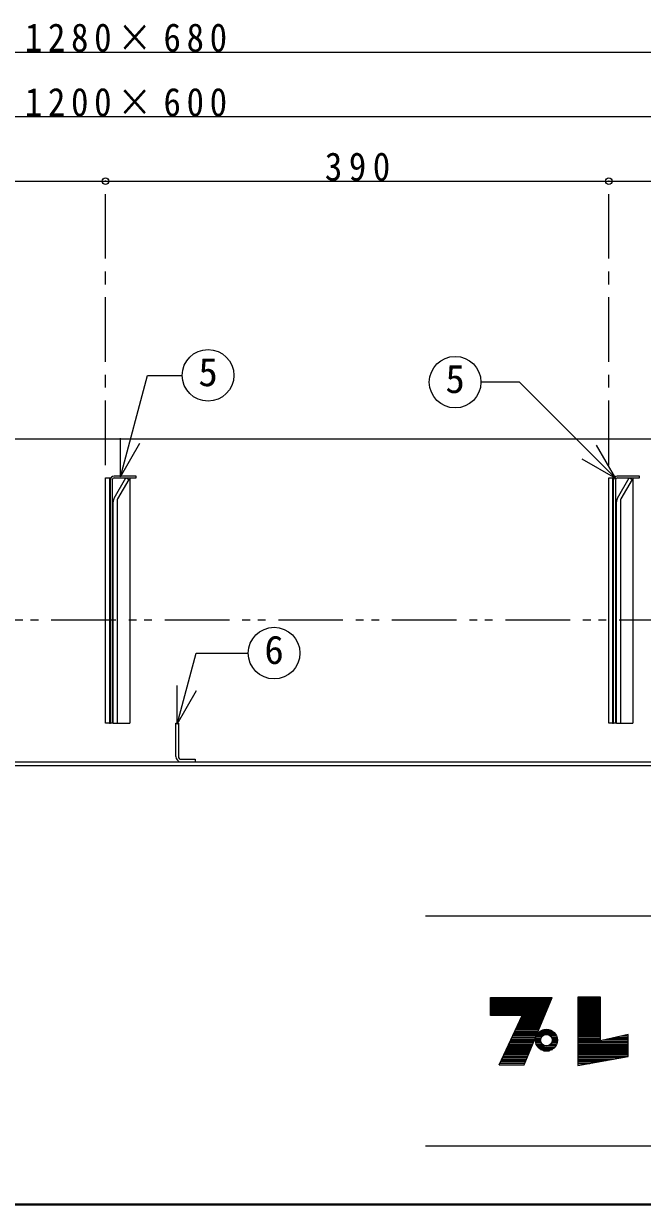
# Model space of a CAD drawing. Units: millimetres at full size, sheet at 1:10; details may follow other scales. Extents: x -2125 to 1925, y -1405 to 1405.
# Drawn here: x -411 to 68, y -1405 to -490 of the extents above; entities that cross this region are included whole.
import ezdxf
from ezdxf.enums import TextEntityAlignment as Align

# ---------------------------------------------------------------- set-up
doc = ezdxf.new("R2010")
doc.units = ezdxf.units.MM
doc.header["$LTSCALE"] = 10
doc.header["$PDMODE"] = 32
doc.header["$PDSIZE"] = 5
doc.linetypes.add('CHAIN1', pattern=[8, 5, -1, 1, -1])
doc.linetypes.add('DOUBLE_CHAIN1', pattern=[8.8, 5, -1, 0.6, -0.6, 0.6, -1])
doc.layers.add('0-A', color=4, linetype='Continuous', lineweight=9)
doc.styles.add('ＭＳ ゴシック', font='')
doc.styles.get('ＭＳ ゴシック').set_extended_font_data('MS Gothic')

msp = doc.modelspace()

# ---------------------------------------------------------------- linework, layer by layer
at = {"layer": '0-A'}
for p, q in [((-972.8, -511.98), (307.2, -511.98)), ((-932.8, -561.98), (267.2, -561.98)), ((-737.8, -611.98), (-347.8, -611.98)), ((-347.8, -611.98), (42.2, -611.98)), ((42.2, -611.98), (267.2, -611.98)), ((273.2, -811.98), (-938.8, -811.98)), ((-344.8, -841.98), (-343.64, -841.98)), ((-329.05, -841.98), (-329.05, -1031.98)), ((45.2, -841.98), (46.36, -841.98)), ((60.95, -841.98), (60.95, -1031.98)), ((-344.8, -1031.98), (-344.05, -1031.98)), ((-341.8, -1031.98), (-342.55, -1031.98)), ((-338.8, -1031.98), (-329.05, -1031.98)), ((45.2, -1031.98), (45.95, -1031.98)), ((48.2, -1031.98), (47.45, -1031.98)), ((51.2, -1031.98), (60.95, -1031.98))]:
    msp.add_line(p, q, dxfattribs=at)
at = {"layer": '0-A', "linetype": 'CHAIN1'}
for p, q in [((-347.8, -831.98), (-347.8, -611.98)), ((42.2, -831.98), (42.2, -611.98))]:
    msp.add_line(p, q, dxfattribs=at)
at = {"layer": '0-A', "color": 7, "lineweight": 18}
for p, q in [((-336.27, -841.07), (-315.21, -762.46)), ((-315.21, -762.46), (-288.31, -762.46)), ((-336.27, -841.07), (-336.27, -811.07)), ((-336.27, -841.07), (-321.27, -815.09)), ((47.68, -842.52), (32.68, -816.54)), ((47.68, -842.52), (21.7, -827.52)), ((-347.8, -841.98), (-344.8, -841.98)), ((-347.8, -1031.98), (-347.8, -841.98)), ((-344.8, -841.98), (-344.8, -1031.98)), ((-340.99, -857.59), (-331.98, -841.98)), ((42.2, -841.98), (45.2, -841.98)), ((42.2, -1031.98), (42.2, -841.98)), ((45.2, -841.98), (45.2, -1031.98)), ((49.01, -857.59), (58.02, -841.98)), ((-338.8, -859.79), (-338.8, -1031.98)), ((51.2, -859.79), (51.2, -1031.98)), ((-341.8, -1031.98), (-341.8, -860.59)), ((48.2, -1031.98), (48.2, -860.59)), ((-292.33, -1032.77), (-277.59, -977.74)), ((-277.59, -977.74), (-237.16, -977.74)), ((-292.33, -1032.77), (-292.33, -1002.77)), ((-292.33, -1032.77), (-277.33, -1006.79)), ((-344.8, -1031.98), (-347.8, -1031.98)), ((-341.8, -1031.98), (-338.8, -1031.98)), ((45.2, -1031.98), (42.2, -1031.98)), ((48.2, -1031.98), (51.2, -1031.98)), ((18.25, -1244.34), (18.25, -1297.47)), ((35.68, -1244.34), (18.25, -1244.34)), ((-49.37, -1245.18), (-1.96, -1245.18)), ((-49.37, -1245.6), (-2.13, -1245.6)), ((-49.37, -1246.23), (-2.39, -1246.23)), ((-49.37, -1246.86), (-2.65, -1246.86)), ((-49.37, -1247.49), (-2.91, -1247.49)), ((-49.37, -1248.33), (-3.26, -1248.33)), ((-3.52, -1248.96), (-49.37, -1248.96)), ((-49.37, -1249.59), (-3.78, -1249.59)), ((-49.37, -1250.22), (-4.04, -1250.22)), ((-49.37, -1250.85), (-4.3, -1250.85)), ((-49.37, -1251.48), (-4.56, -1251.48)), ((-49.37, -1251.9), (-4.74, -1251.9)), ((-49.37, -1252.74), (-5.09, -1252.74)), ((-49.37, -1253.37), (-5.35, -1253.37)), ((-23.33, -1296.84), (-1.7, -1244.55)), ((18.25, -1245.18), (35.68, -1245.18)), ((18.25, -1245.6), (35.68, -1245.6)), ((18.25, -1246.23), (35.68, -1246.23)), ((18.25, -1246.86), (35.68, -1246.86)), ((18.25, -1247.49), (35.68, -1247.49)), ((18.25, -1248.33), (35.68, -1248.33)), ((18.25, -1248.96), (35.68, -1248.96)), ((18.25, -1249.59), (35.68, -1249.59)), ((18.25, -1250.22), (35.68, -1250.22)), ((18.25, -1250.85), (35.68, -1250.85)), ((18.25, -1251.48), (35.68, -1251.48)), ((18.25, -1251.9), (35.68, -1251.9)), ((18.25, -1252.74), (35.68, -1252.74)), ((18.25, -1253.37), (35.68, -1253.37)), ((-49.37, -1254), (-5.61, -1254)), ((-49.37, -1254.63), (-5.87, -1254.63)), ((-49.37, -1255.26), (-6.13, -1255.26)), ((-49.37, -1255.89), (-6.39, -1255.89)), ((-49.37, -1256.52), (-6.65, -1256.52)), ((-49.37, -1257.15), (-6.91, -1257.15)), ((-49.37, -1257.78), (-7.17, -1257.78)), ((-25.01, -1258.62), (-49.37, -1258.62)), ((-42.65, -1296.84), (-25.01, -1258.62)), ((-8.99, -1262.19), (-26.66, -1262.19)), ((-8.73, -1261.56), (-26.36, -1261.56)), ((-8.39, -1260.72), (-25.98, -1260.72)), ((-8.13, -1260.09), (-25.69, -1260.09)), ((-7.78, -1259.25), (-25.3, -1259.25)), ((-7.52, -1258.62), (-25.01, -1258.62)), ((18.25, -1254), (35.68, -1254)), ((18.25, -1254.63), (35.68, -1254.63)), ((18.25, -1255.26), (35.68, -1255.26)), ((18.25, -1255.89), (35.68, -1255.89)), ((18.25, -1256.52), (35.68, -1256.52)), ((18.25, -1257.15), (35.68, -1257.15)), ((18.25, -1257.78), (35.68, -1257.78)), ((18.25, -1258.62), (35.68, -1258.62)), ((18.25, -1259.25), (35.68, -1259.25)), ((18.25, -1260.09), (35.68, -1260.09)), ((18.25, -1260.72), (35.68, -1260.72)), ((18.25, -1261.56), (35.68, -1261.56)), ((18.25, -1262.19), (35.68, -1262.19)), ((-12.9, -1271.64), (-31.02, -1271.64)), ((-30.63, -1270.8), (-12.56, -1270.8)), ((-12.12, -1269.75), (-30.14, -1269.75)), ((-11.69, -1268.7), (-29.66, -1268.7)), ((-11.34, -1267.86), (-29.27, -1267.86)), ((-28.79, -1266.81), (-10.91, -1266.81)), ((-10.56, -1265.97), (-28.4, -1265.97)), ((-10.21, -1265.13), (-27.95, -1265.13)), ((-27.53, -1264.08), (-9.78, -1264.08)), ((-9.43, -1263.24), (-27.14, -1263.24)), ((-12.04, -1271.64), (-0.18, -1271.64)), ((-11.03, -1270.8), (-1.19, -1270.8)), ((-9.04, -1269.75), (-3.18, -1269.75)), ((18.25, -1263.24), (35.68, -1263.24)), ((18.25, -1264.08), (35.68, -1264.08)), ((18.25, -1265.13), (35.68, -1265.13)), ((18.25, -1265.97), (35.68, -1265.97)), ((18.25, -1266.81), (35.68, -1266.81)), ((18.25, -1267.86), (35.68, -1267.86)), ((18.25, -1268.7), (35.68, -1268.7)), ((18.25, -1269.75), (35.68, -1269.75)), ((18.25, -1270.8), (35.68, -1270.8)), ((18.25, -1271.64), (35.68, -1271.64)), ((-16.73, -1280.88), (-35.28, -1280.88)), ((-16.2, -1279.62), (-34.67, -1279.62)), ((-15.86, -1278.78), (-34.31, -1278.78)), ((-15.42, -1277.73), (-33.83, -1277.73)), ((-33.44, -1276.89), (-15.08, -1276.89)), ((-14.64, -1275.84), (-32.96, -1275.84)), ((-14.12, -1274.58), (-32.37, -1274.58)), ((-13.69, -1273.53), (-31.89, -1273.53)), ((-13.34, -1272.69), (-31.5, -1272.69)), ((-14.61, -1277.73), (-10.61, -1277.73)), ((-14.57, -1276.89), (-10.53, -1276.89)), ((-14.54, -1278.78), (-10.48, -1278.78)), ((-14.39, -1275.84), (-10.19, -1275.84)), ((-14.39, -1279.62), (-10.19, -1279.62)), ((-14, -1274.58), (-9.32, -1274.58)), ((-14, -1280.88), (-9.32, -1280.88)), ((-13.5, -1273.53), (-7.72, -1273.53)), ((-12.95, -1272.69), (0.74, -1272.69)), ((1.28, -1273.53), (-4.49, -1273.53)), ((1.79, -1274.58), (-2.89, -1274.58)), ((1.79, -1280.88), (-2.89, -1280.88)), ((2.18, -1275.84), (-2.02, -1275.84)), ((2.18, -1279.62), (-2.02, -1279.62)), ((2.33, -1278.78), (-1.73, -1278.78)), ((2.35, -1276.89), (-1.69, -1276.89)), ((-1.61, -1277.73), (2.39, -1277.73)), ((18.25, -1272.69), (35.68, -1272.69)), ((18.25, -1273.53), (35.68, -1273.53)), ((18.25, -1274.58), (35.68, -1274.58)), ((18.25, -1275.84), (35.68, -1275.84)), ((18.25, -1276.89), (35.68, -1276.89)), ((18.25, -1277.73), (35.68, -1277.73)), ((18.25, -1278.78), (57.31, -1278.78)), ((18.25, -1279.62), (57.31, -1279.62)), ((18.25, -1280.88), (57.31, -1280.88)), ((57.31, -1277.73), (37.56, -1277.73)), ((57.31, -1276.89), (41.32, -1276.89)), ((57.31, -1275.84), (46.03, -1275.84)), ((57.31, -1274.58), (51.67, -1274.58)), ((-20.55, -1290.12), (-39.55, -1290.12)), ((-20.03, -1288.86), (-38.96, -1288.86)), ((-19.68, -1288.02), (-38.58, -1288.02)), ((-19.24, -1286.97), (-38.09, -1286.97)), ((-18.81, -1285.92), (-37.61, -1285.92)), ((-18.38, -1284.87), (-37.12, -1284.87)), ((-17.94, -1283.82), (-36.64, -1283.82)), ((-17.59, -1282.98), (-36.25, -1282.98)), ((-17.16, -1281.93), (-35.77, -1281.93)), ((-13.5, -1281.93), (-7.72, -1281.93)), ((-12.79, -1282.98), (0.58, -1282.98)), ((-12.04, -1283.82), (-0.18, -1283.82)), ((-10.72, -1284.87), (-1.5, -1284.87)), ((-8.38, -1285.92), (-3.83, -1285.92)), ((1.28, -1281.93), (-4.49, -1281.93)), ((18.25, -1281.93), (57.31, -1281.93)), ((18.25, -1282.98), (57.31, -1282.98)), ((18.25, -1283.82), (57.31, -1283.82)), ((18.25, -1284.87), (57.31, -1284.87)), ((18.25, -1285.92), (57.31, -1285.92)), ((18.25, -1286.97), (57.31, -1286.97)), ((18.25, -1288.02), (57.31, -1288.02)), ((18.25, -1288.86), (57.31, -1288.86)), ((18.25, -1290.12), (57.31, -1290.12)), ((-42.65, -1296.84), (-23.33, -1296.84)), ((-22.89, -1295.79), (-42.16, -1295.79)), ((-22.37, -1294.53), (-41.58, -1294.53)), ((-21.94, -1293.48), (-41.1, -1293.48)), ((-21.5, -1292.43), (-40.61, -1292.43)), ((-20.98, -1291.17), (-40.03, -1291.17)), ((18.25, -1291.17), (52.72, -1291.17)), ((18.25, -1292.43), (45.82, -1292.43)), ((18.25, -1293.48), (40.08, -1293.48)), ((18.25, -1294.53), (34.34, -1294.53)), ((18.25, -1295.79), (27.44, -1295.79))]:
    msp.add_line(p, q, dxfattribs=at)
at = {"layer": '0-A', "color": 5, "lineweight": 25}
for p, q in [((-324.05, -840.48), (-341.05, -840.48)), ((-324.05, -841.98), (-324.05, -840.48)), ((65.95, -840.48), (48.95, -840.48)), ((65.95, -841.98), (65.95, -840.48)), ((-344.05, -1031.98), (-344.05, -843.48)), ((-342.55, -843.48), (-342.55, -1031.98)), ((-341.11, -841.98), (-324.05, -841.98)), ((45.95, -1031.98), (45.95, -843.48)), ((47.45, -843.48), (47.45, -1031.98)), ((48.89, -841.98), (65.95, -841.98)), ((-342.55, -1031.98), (-344.05, -1031.98)), ((47.45, -1031.98), (45.95, -1031.98)), ((-289.3, -1059.98), (-278.3, -1059.98)), ((-278.3, -1059.98), (-278.3, -1061.98)), ((-935.8, -1061.98), (270.2, -1061.98)), ((270.2, -1064.98), (-935.8, -1064.98))]:
    msp.add_line(p, q, dxfattribs=at)
at = {"layer": '0-A', "linetype": 'DOUBLE_CHAIN1'}
msp.add_line((-917.8, -951.98), (237.2, -951.98), dxfattribs=at)
at = {"layer": '0-A', "color": 6, "lineweight": 25}
for p, q in [((-99.8, -1181.41), (1880.2, -1181.41)), ((1880.2, -1359.98), (-99.8, -1359.98))]:
    msp.add_line(p, q, dxfattribs=at)
at = {"layer": '0-A', "color": 1, "lineweight": 40}
msp.add_line((1925.2, -1404.98), (-2124.8, -1404.98), dxfattribs=at)
at = {"layer": '0-A', "color": 7, "lineweight": 18}
for points in [[(47.68, -842.52), (-27.07, -767.76), (-56.86, -767.76)], [(-331.98, -841.98), (-329.73, -843.28), (-338.39, -858.29)], [(58.02, -841.98), (60.27, -843.28), (51.61, -858.29)], [(18.25, -1297.47), (57.31, -1290.33), (57.31, -1273.32), (35.68, -1278.15), (35.68, -1244.34)], [(-49.37, -1258.62), (-49.37, -1244.55), (-1.7, -1244.55)]]:
    msp.add_lwpolyline(points, dxfattribs=at)
at = {"layer": '0-A', "color": 5, "lineweight": 25}
msp.add_lwpolyline([(-293.3, -1057.98), (-293.3, -1031.98), (-291.3, -1031.98), (-291.3, -1057.98)], dxfattribs=at)
at = {"layer": '0-A', "color": 7, "lineweight": 18}
for centre, radius in [((-268.31, -762.46), 20), ((-76.86, -767.76), 20), ((-217.16, -977.74), 20), ((-6.11, -1277.73), 8.5), ((-6.11, -1277.73), 4.5)]:
    msp.add_circle(centre, radius, dxfattribs=at)
at = {"layer": '0-A', "color": 5, "lineweight": 25}
for centre, radius, start, end in [((-341.05, -843.48), 3, 92.27697, 180), ((48.95, -843.48), 3, 92.27697, 180), ((-341.05, -843.48), 1.5, 92.27697, 180), ((48.95, -843.48), 1.5, 92.27697, 180), ((-289.3, -1057.98), 4, 180, 270), ((-289.3, -1057.98), 2, 180, 270)]:
    msp.add_arc(centre, radius, start, end, dxfattribs=at)
at = {"layer": '0-A', "color": 7, "lineweight": 18}
for centre, radius, start, end in [((-341.05, -843.48), 3, 90, 92.27697), ((48.95, -843.48), 3, 90, 92.27697), ((-335.8, -860.59), 6, 150, 180), ((-335.8, -859.79), 3, 150, 180), ((54.2, -860.59), 6, 150, 180), ((54.2, -859.79), 3, 150, 180)]:
    msp.add_arc(centre, radius, start, end, dxfattribs=at)
at = {"layer": '0-A'}
for p in [(-347.8, -611.98), (42.2, -611.98)]:
    msp.add_point(p, dxfattribs=at)

# ---------------------------------------------------------------- texts
at = {"layer": '0-A', "color": 7, "style": 'ＭＳ ゴシック'}
for s, p in [('5', (-275.81, -777.46)), ('5', (-84.36, -782.76)), ('6', (-224.66, -992.74))]:
    msp.add_text(s, height=21.99, dxfattribs=at).set_placement(p, align=Align.BOTTOM_LEFT)
at = {"layer": '0-A', "color": 7, "char_height": 21.99, "attachment_point": 7, "style": 'ＭＳ ゴシック'}
for s, insert in [('\\T1.33;\\W0.9;1280×680', (-410.3, -511.98)), ('\\T1.33;\\W0.9;1200×600', (-410.3, -561.98)), ('\\T1.38;\\W0.9;390', (-177.8, -611.98))]:
    msp.add_mtext(s, dxfattribs=dict(at, insert=insert))

doc.saveas('drawing.dxf')
